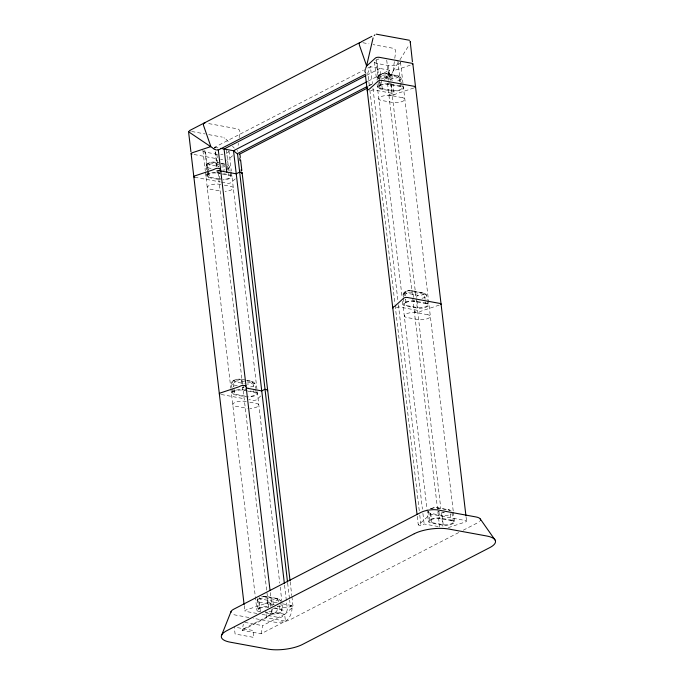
<?xml version="1.0" encoding="UTF-8"?>
<svg xmlns="http://www.w3.org/2000/svg" width="684" height="684" viewBox="0 0 684 684"><rect width="100%" height="100%" fill="white"/><g stroke="black" fill="none" stroke-linecap="round" stroke-linejoin="round"><path stroke-width="0.51" stroke-dasharray="3.42 2.56" d="M220.171 163.194C215.52 160.945 203.148 161.33 206.397 169.692M245.667 380.27C240.426 377.953 227.857 378.568 232.021 387.802M257.218 599.389L258.124 610.008M377.619 76.967L377.816 79.968M403.124 294.052L403.312 297.053M428.603 511.23L429.663 521.319M238.1 145.461L238.391 143.255M239.135 137.732L239.87 132.217A2.471 1.727 62.7 0 0 237.716 128.908L207.072 123.291M394.343 61.594L393.309 69.323A12.363 8.627 62.7 0 0 393.197 70.888A12.363 4.207 -6.7 0 1 394.6 70.375L410.674 65.048M394.788 58.285L395.668 51.659A2.471 1.727 62.7 0 0 393.514 48.35L373.079 44.605M282.518 603.827L291.957 605.554A12.355 7.789 -79.6 0 1 285.45 621.166L261.057 633.786L242.17 630.323L243.333 624.21M261.057 633.786L262.605 625.638L284.629 614.241A4.942 3.112 -79.6 0 0 287.237 607.999L284.501 584.7M377.654 76.847C378.953 73.479 383.467 73.197 386.554 73.547L399.465 76.163L401.072 78.036L401.662 82.636M403.15 293.932C404.449 290.555 408.964 290.272 412.059 290.632L424.969 293.248L426.577 295.12L427.167 299.72M369.326 85.662L367.838 72.966L370.437 66.716L389.324 70.178L390.513 80.285M392.146 73.162L393.189 70.914M257.304 599.184L257.663 598.577M393.197 70.888L398.31 62.449M399.952 59.807L409.383 44.571M390.846 75.565L391.402 74.778A4.873 3.574 -51 0 0 391.795 74L383.125 78.48M232.56 155.747L228.524 159.423A2.471 0.838 -6.7 0 1 226.566 160.133M235.27 178.84L231.235 182.517A2.471 0.838 -6.7 0 1 227.404 183.235L221.274 182.115M260.775 395.925L256.739 399.601A2.471 0.838 -6.7 0 1 252.9 400.32L248.814 399.567M430.493 508.793L433.605 507.75L437.042 507.639L449.234 509.871L451.628 511.307M215.426 147.915L214.639 147.274L363.358 70.375M367.787 68.092L370.437 66.716L372.472 84.038M366.658 75.283L379.885 68.451L381.116 78.942M368.077 81.165L389.324 70.178L386.716 76.428L387.127 79.891M368.967 85.603L371.771 84.158M382.048 78.84L387.033 76.488M368.377 86.107L371.848 84.312M384.22 79.37L389.7 76.54M242.487 384.271L217.751 170.162M267.948 607.931A4.942 3.112 -79.6 0 0 268.359 604.536L242.854 387.452L243.641 387.041M277.276 602.861L273.078 602.091L268.359 604.536L272.557 605.306M448.319 527.629L465.462 521.943A2.471 0.838 -6.7 0 0 465.676 520.567L432.989 514.573A2.471 0.838 -6.7 0 0 429.159 515.283L421.087 522.636A12.363 4.207 -6.7 0 1 419.224 523.876L418.805 524.098A2.471 0.838 -6.7 0 0 419.121 525.252L421.011 525.603L424.157 523.978L438.316 526.569M243.718 628.784L275.19 612.513A4.942 3.121 -79.6 0 0 277.798 606.263M242.17 630.323L266.563 617.703A12.355 7.789 -79.6 0 0 272.608 608.794M291.957 605.554L287.237 607.999L276.618 606.05M458.75 532.545L290.384 619.601A12.363 4.207 -6.7 0 1 273.07 621.936L253.14 618.276M463.248 530.211L477.654 522.764A12.363 4.207 -6.7 0 0 479.552 521.49M413.743 88.022L397.318 93.469A12.363 4.207 -6.7 0 0 394.659 94.563L392.069 95.307L388.888 94.905L392.035 93.272L373.156 89.809L369.3 91.305M439.248 305.098L422.815 310.553A12.363 4.207 -6.7 0 0 420.156 311.647L419.737 311.861A2.471 0.838 -6.7 0 1 416.274 312.332L414.393 311.981L417.539 310.356L398.652 306.894L395.036 308.433M261.63 596.525L265.503 596.337L277.695 598.56L279.525 599.415L280.594 601.099A6.182 2.103 -6.7 0 0 278.439 600.099A2.471 1.556 -79.6 0 0 276.601 598.603L265.272 596.525A3.711 1.265 -6.7 0 0 260.672 596.97M390.778 95.247L394.24 94.777L393.018 84.389M362.871 42.733L368.992 43.853M378.953 58.986A7.421 2.522 -6.7 0 0 377.089 63.475L388.418 65.553A7.421 2.522 -6.7 0 0 396.224 65.1A7.421 2.522 -6.7 0 0 400.516 62.381M379.398 79.797L378.996 76.334A2.471 1.727 62.7 0 1 380.612 74.368A3.711 1.265 -6.7 0 1 385.802 73.667L397.13 75.744A2.471 1.556 -79.6 0 1 398.977 77.241A6.182 2.103 -6.7 0 1 400.927 79.276A6.182 2.103 -6.7 0 1 395.711 81.31M380.612 74.368A3.711 1.265 -6.7 0 0 381.082 76.112L392.411 78.19A3.711 1.265 -6.7 0 0 397.601 77.489A3.711 1.265 -6.7 0 0 397.13 75.744M379.133 85.397A7.421 2.522 -6.7 0 1 389.521 83.995L400.85 86.073A7.421 2.522 -6.7 0 1 401.79 89.553A7.421 2.522 -6.7 0 1 391.41 90.955L380.073 88.877A7.421 2.522 -6.7 0 1 379.133 85.397L378.765 82.217M380.082 85.568A6.182 2.103 -6.7 0 1 388.734 84.397L400.063 86.475A6.182 2.103 -6.7 0 1 400.85 89.382A6.182 2.103 -6.7 0 1 392.197 90.544L380.868 88.467A6.182 2.103 -6.7 0 1 380.082 85.568L379.671 82.106M191.674 131.49L205.123 133.953M208.697 134.611L221.975 137.048A1.77 0.445 22.6 0 1 222.283 137.116M214.639 147.274L218.136 147.915M202.909 150.454A7.421 2.522 -6.7 0 0 205.559 152.164L216.888 154.242A7.421 2.522 -6.7 0 0 217.418 154.327M194.042 154.516L216.52 158.645M220.607 159.389L222.642 159.765M221.197 163.382L225.318 164.134M208.064 170.222L207.457 165.024A2.471 1.727 62.7 0 1 209.073 163.066A3.711 1.265 -6.7 0 1 214.263 162.364L217.803 163.014M221.351 163.664L224.891 164.314M218.94 164.374L216.11 163.861A6.182 2.103 -6.7 0 0 207.457 165.024A6.182 2.103 -6.7 0 0 208.244 167.922L208.517 170.239M221.778 164.895L224.608 165.417M209.073 163.066A3.711 1.265 -6.7 0 0 209.543 164.801L218.752 166.494M211.074 168.444L208.244 167.922A2.471 1.556 -79.6 0 1 209.543 164.801M217.358 170.367L219.718 170.803M207.414 172.505L207.594 174.087A7.421 2.522 -6.7 0 1 217.982 172.684L229.311 174.771A7.421 2.522 -6.7 0 1 231.209 177.643A7.421 2.522 -6.7 0 1 223.001 179.849M208.338 172.53L208.543 174.266A6.182 2.103 -6.7 0 1 217.196 173.095L220.026 173.616M222.155 174.001L228.524 175.172A6.182 2.103 -6.7 0 1 230.106 177.566A6.182 2.103 -6.7 0 1 223.266 179.413M208.543 174.266A6.182 2.103 -6.7 0 0 209.33 177.165L220.658 179.242M207.594 174.087A7.421 2.522 -6.7 0 0 208.543 177.566L219.872 179.653A7.421 2.522 -6.7 0 0 220.77 179.772M194.718 177.242L220.248 181.927M220.752 184.492L219.342 184.235A7.421 2.522 -6.7 0 0 208.953 185.638A7.421 2.522 -6.7 0 0 209.894 189.117L221.223 191.195M224.292 185.142L230.67 186.313A7.421 2.522 -6.7 0 1 232.722 189.058A7.421 2.522 -6.7 0 1 225.096 191.366M404.766 295.719L404.492 293.41A2.471 1.727 62.7 0 1 406.108 291.452A3.711 1.265 -6.7 0 1 411.306 290.751L422.635 292.829A2.471 1.556 -79.6 0 1 424.482 294.325A6.182 2.103 -6.7 0 1 426.423 296.36A6.182 2.103 -6.7 0 1 421.207 298.395M406.108 291.452A3.711 1.265 -6.7 0 0 406.587 293.188L417.915 295.266A3.711 1.265 -6.7 0 0 423.105 294.565A3.711 1.265 -6.7 0 0 422.635 292.829M405.578 302.653A6.182 2.103 -6.7 0 1 414.23 301.482L425.559 303.559A6.182 2.103 -6.7 0 1 426.346 306.458A6.182 2.103 -6.7 0 1 417.693 307.629L406.364 305.551A6.182 2.103 -6.7 0 1 405.578 302.653L405.176 299.19M246.702 380.458C251.447 379.971 257.133 382.672 255.628 388.409M233.501 386.725L232.962 382.108A2.471 1.727 62.7 0 1 234.578 380.142A3.711 1.265 -6.7 0 1 239.768 379.44L244.017 380.227M246.847 380.74L251.096 381.518A2.471 1.556 -79.6 0 1 252.943 383.014A6.182 2.103 -6.7 0 1 254.568 385.374A6.182 2.103 -6.7 0 1 247.89 387.247M244.444 381.458L241.614 380.937A6.182 2.103 -6.7 0 0 232.962 382.108A6.182 2.103 -6.7 0 0 233.74 385.007L233.945 386.742M247.275 381.98L252.943 383.014L253.55 388.213M234.578 380.142A3.711 1.265 -6.7 0 0 235.048 381.886L244.248 383.57M237.288 385.656L233.74 385.007A2.471 1.556 -79.6 0 1 235.048 381.886M242.948 386.699L243.658 386.828M242.854 387.452L244.034 387.666M245.607 390.162L243.487 389.769A7.421 2.522 -6.7 0 0 233.099 391.171A7.421 2.522 -6.7 0 0 234.039 394.651L245.368 396.729A7.421 2.522 -6.7 0 0 255.756 395.326A7.421 2.522 -6.7 0 0 254.816 391.846L247.736 390.547M233.843 389.615L234.039 391.342A6.182 2.103 -6.7 0 1 242.7 390.179L245.53 390.701M247.651 391.086L254.029 392.257A6.182 2.103 -6.7 0 1 255.611 394.651A6.182 2.103 -6.7 0 1 248.762 396.498M234.039 391.342A6.182 2.103 -6.7 0 0 234.826 394.249L246.154 396.327L246.086 395.745M221.24 394.506L244.735 398.815M246.257 401.576L244.838 401.32A7.421 2.522 -6.7 0 0 234.458 402.722A7.421 2.522 -6.7 0 0 235.399 406.202L246.727 408.28A7.421 2.522 -6.7 0 0 247.257 408.365M249.797 402.226L256.167 403.398A7.421 2.522 -6.7 0 1 258.065 406.27A7.421 2.522 -6.7 0 1 249.857 408.485M431.296 508.716A3.711 1.265 -6.7 0 1 436.802 507.836L448.131 509.913A2.471 1.556 -79.6 0 1 449.679 510.435M437.751 511.316L439.162 511.572M442.001 512.094L443.412 512.35A3.711 1.265 -6.7 0 0 444.583 512.453M431.082 519.729A6.182 2.103 -6.7 0 1 439.735 518.566L451.064 520.644A6.182 2.103 -6.7 0 1 451.85 523.542A6.182 2.103 -6.7 0 1 443.198 524.714L431.869 522.636A6.182 2.103 -6.7 0 1 431.082 519.729L430.065 511.076M259.51 597.611A3.711 1.265 -6.7 0 0 260.544 598.97L271.873 601.048A3.711 1.265 -6.7 0 0 277.071 600.347A3.711 1.265 -6.7 0 0 276.601 598.603M274.652 607.888L280.312 608.931A7.421 2.522 -6.7 0 1 281.261 612.411A7.421 2.522 -6.7 0 1 270.873 613.813L264.691 612.676M273.352 608.204L279.525 609.341A6.182 2.103 -6.7 0 1 280.312 612.24A6.182 2.103 -6.7 0 1 271.659 613.403L265.289 612.24M268.897 611.359L284.629 614.241L285.45 621.175L266.563 617.703L265.751 610.778M260.253 611.864L259.544 611.735A7.421 2.522 -6.7 0 1 258.603 608.256A7.421 2.522 -6.7 0 1 268.983 606.853M256.953 613.462L245.718 611.402A2.471 0.838 -6.7 0 1 245.932 610.025L263.075 604.34A12.363 4.207 -6.7 0 0 265.734 603.245L266.153 603.023A2.471 0.838 -6.7 0 1 269.616 602.561L271.505 602.903L270.137 591.258M262.058 614.403L278.405 617.395A2.471 0.838 -6.7 0 0 282.236 616.686L290.307 609.333A12.363 4.207 -6.7 0 1 292.171 608.093L292.59 607.879A2.471 0.838 -6.7 0 0 292.273 606.717L290.384 606.366L289.64 600.013M248.95 617.507L235.313 615.01A12.363 4.207 -6.7 0 1 231.85 613.753M244.769 622.363L262.605 625.638M237.425 627.63L253.157 630.52L253.969 637.445L235.091 633.982L234.279 627.048M227.481 164.647L229.422 166.426L230.123 171.333M225.942 139.091L229.362 142.785M232.509 146.214L234.27 148.129M466.06 516.839L466.556 521.08M400.491 62.116L453.261 511.358M453.355 512.154L454.501 521.943M401.782 83.67L402.269 87.791M427.286 300.746L427.765 304.876M452.175 512.675L453.27 521.96M397.866 60.671L400.354 81.841M400.473 82.892L400.85 86.073M399.516 81.858L398.977 77.241L387.648 75.163A6.182 2.103 -6.7 0 0 378.996 76.334A6.182 2.103 -6.7 0 0 379.782 79.233M399.926 85.32L400.063 86.475M425.089 299.524L424.482 294.325L413.153 292.248A6.182 2.103 -6.7 0 0 404.877 293.231A6.182 2.103 -6.7 0 0 404.483 296.121M425.363 301.832L425.559 303.559M450.252 513.718L451.064 520.644M391.795 74L392.556 80.49M391.376 83.619L392.197 90.544M416.881 300.703L417.693 307.629M443.198 524.714L442.112 515.471A2.471 1.556 -79.6 0 1 443.412 512.35M391.017 84.611L416.043 297.651M416.171 298.711L440.795 508.374M441.3 512.615L442.916 526.381M388.418 65.553L390.102 79.84M390.47 83.012L391.41 90.955M386.725 60.175L388.957 79.233M389.333 82.405L389.521 83.995M388.255 80.361L387.648 75.163A2.471 1.556 -79.6 0 0 385.802 73.667M388.529 82.67L388.734 84.397M413.76 297.437L413.153 292.248A2.471 1.556 -79.6 0 0 411.306 290.751M414.102 300.327L414.23 301.482M438.854 511.059L439.735 518.566M387.529 83.354L412.649 297.155M412.768 298.215L439.641 526.945M381.236 79.994L382.595 91.545M380.116 82.114L380.868 88.467M405.621 299.199L406.364 305.551M431.869 522.636L430.783 513.393A2.471 1.556 -79.6 0 1 431.151 511.299M377.089 63.475L378.962 79.353M379.081 80.404L380.073 88.877M376.149 59.995L378.389 79.045M377.936 80.994L378.654 87.15M403.432 298.079L404.159 304.235M374.473 62.022L376.585 80.019M377.081 84.252L402.183 297.899M402.585 301.328L426.961 508.879M427.055 509.683L428.458 521.593M372.985 88.364L397.908 300.541M398.404 304.773L422.413 509.152M422.909 513.385L424.157 523.978M369.873 90.279L395.01 304.286M395.138 305.346L419.266 510.777M419.762 515.009L421.011 525.603M417.249 516.3L418.249 524.773M290.161 581.785L291.777 595.55M291.906 596.61L293.145 607.195M287.648 583.076L289.512 598.953M228.952 150.813L231.312 170.923M231.44 171.983L279.73 583.11M280.201 587.086L282.971 610.641M230.243 172.359L230.73 176.489M255.748 389.444L256.235 393.574M280.765 602.399L281.731 610.65M226.327 149.36L228.815 170.53M227.849 169.401L227.439 165.938A6.182 2.103 -6.7 0 1 227.43 169.187M228.319 173.445L228.524 175.172M253.824 390.521L254.029 392.257M278.644 601.834L278.439 600.099L267.111 598.021A6.182 2.103 -6.7 0 0 258.458 599.193L259.544 608.427A6.182 2.103 -6.7 0 0 260.33 611.325L259.245 602.091A6.182 2.103 -6.7 0 1 258.458 599.193A2.471 1.727 62.7 0 1 258.458 598.568M279.055 605.297L279.525 609.341M219.573 170.008L219.709 171.162M220.522 178.088L220.59 178.661M245.274 388.82L245.411 389.974M270.847 606.477L270.573 604.169A2.471 1.556 -79.6 0 1 271.873 601.048M271.18 609.367L271.659 613.403M216.888 154.242L218.376 166.947M218.752 170.119L219.872 179.653M215.563 152.045L217.238 166.34M217.794 171.103L217.982 172.684M215.152 151.6L216.845 166.041M216.452 166.742L216.11 163.861A2.471 1.556 -79.6 0 0 214.263 162.364M216.854 170.205L217.196 173.095M241.948 383.827L241.614 380.937A2.471 1.556 -79.6 0 0 239.768 379.44M242.358 387.289L242.7 390.179M208.782 172.548L209.33 177.165M234.287 389.623L234.826 394.249M205.559 152.164L208.543 177.566M204.798 150.275L207.038 169.324M206.884 173.796L207.124 175.848M232.141 388.828L232.62 392.932M202.934 150.719L205.294 170.829M205.422 171.889L230.799 387.905M230.893 388.709L256.919 610.282M244.214 605.596L244.838 610.889M273.078 602.091A12.355 7.789 -79.6 0 1 273.181 604.613M428.877 511.307A6.182 2.103 -6.7 0 0 430.783 513.393L442.112 515.471A6.182 2.103 -6.7 0 0 451.397 513.923M430.621 508.716A2.471 1.727 62.7 0 1 431.613 508.528M448.131 509.913A3.711 1.265 -6.7 0 1 449.303 510.401M436.802 507.836A2.471 1.556 -79.6 0 1 438.512 508.725M259.544 608.427A6.182 2.103 -6.7 0 1 268.196 607.255L267.111 598.021A2.471 1.556 -79.6 0 0 265.272 596.525M274.275 604.271A6.182 2.103 -6.7 0 1 270.573 604.169L259.245 602.091A2.471 1.556 -79.6 0 1 260.544 598.97M405.261 295.881A2.471 1.556 -79.6 0 1 406.587 293.188M416.616 297.489A2.471 1.556 -79.6 0 1 417.915 295.266M379.765 78.566A2.471 1.556 -79.6 0 1 381.082 76.112M391.12 80.404A2.471 1.556 -79.6 0 1 392.411 78.19M225.053 169.854A6.182 2.103 -6.7 0 1 222.83 170.145M224.916 166.614A3.711 1.265 -6.7 0 1 221.548 166.964M251.096 381.518A3.711 1.265 -6.7 0 1 251.806 383.125A3.711 1.265 -6.7 0 1 247.044 384.049M237.399 151.352A12.363 8.627 62.7 0 1 237.442 150.454M214.468 147.205A7.421 2.522 -6.7 0 1 214.998 147.282M228.935 151.335A7.421 2.522 -6.7 0 1 225.754 153.472M223.027 154.148A7.421 2.522 -6.7 0 1 220.752 154.413M223.839 137.723A3.685 0.932 22.6 0 1 224.626 138.151M390.769 75.573A2.642 1.941 -51 0 1 388.555 76.899M402.209 97.615L390.88 95.538A7.421 2.522 -6.7 0 0 380.492 96.94A7.421 2.522 -6.7 0 0 381.433 100.42L392.761 102.497A7.421 2.522 -6.7 0 0 403.15 101.095A7.421 2.522 -6.7 0 0 402.209 97.615M426.346 303.157L415.017 301.08A7.421 2.522 -6.7 0 0 404.637 302.482A7.421 2.522 -6.7 0 0 405.578 305.962L416.907 308.039A7.421 2.522 -6.7 0 0 427.295 306.637A7.421 2.522 -6.7 0 0 426.346 303.157M427.705 314.7L416.376 312.622A7.421 2.522 -6.7 0 0 405.988 314.024A7.421 2.522 -6.7 0 0 406.937 317.504L418.266 319.582A7.421 2.522 -6.7 0 0 428.646 318.18A7.421 2.522 -6.7 0 0 427.705 314.7M451.85 520.233L440.522 518.156A7.421 2.522 -6.7 0 0 430.133 519.558A7.421 2.522 -6.7 0 0 431.082 523.038L442.411 525.115A7.421 2.522 -6.7 0 0 452.791 523.713A7.421 2.522 -6.7 0 0 451.85 520.233"/><path stroke-width="1.03" d="M241.803 173.582A2.471 0.838 -6.7 0 0 241.272 172.548C243.307 174.497 241.435 171.684 239.383 172.206L236.237 173.83L220.308 170.906M373.079 37.911L366.556 66.032A12.363 4.207 -6.7 0 0 367.376 65.382L375.439 58.029A2.471 0.838 -6.7 0 1 379.278 57.311L411.965 63.313A2.471 0.838 -6.7 0 1 412.272 64.476M221.479 635.581L230.97 611.718M365.726 68.272L366.547 66.057A12.363 8.627 62.7 0 0 366.077 64.33L359.365 44.999A2.471 1.727 62.7 0 1 360.827 42.357M189.853 130.43L360.006 42.451M361.22 41.818L371.805 36.346M365.966 73.932L218.016 150.206M365.718 75.77L224.078 149.009L226.797 172.103M367.188 81.627L233.526 150.737L220.59 148.368M367.094 86.569L237.211 153.729L233.526 150.737L284.382 583.64M239.793 154.054L367.701 87.903M219.718 169.145L220.504 168.743L218.615 168.392A2.471 0.838 -6.7 0 0 215.152 168.862L214.733 169.076A12.363 4.207 -6.7 0 1 212.074 170.171L194.931 175.856A2.471 0.838 -6.7 0 0 194.581 177.207M245.214 386.229L246.001 385.819L244.111 385.477A2.471 0.838 -6.7 0 0 240.657 385.947L240.238 386.161A12.363 4.207 -6.7 0 1 237.579 387.255L220.436 392.941A2.471 0.838 -6.7 0 0 219.829 394.223M189.288 131.054L189.972 131.174M237.528 153.789L287.528 582.016M246.394 388.102L261.741 390.915L264.888 389.29L266.777 389.632A2.471 0.838 -6.7 0 1 267.085 390.795M213.955 148.915L213.254 148.479A4.873 1.231 22.6 0 1 212.707 148.077M189.536 132.422L212.22 147.676M217.563 149.642L218.333 150.266L270.009 590.198M480.279 518.968L495.045 539.992M191.118 153.635L244.094 604.536M410.238 41.75L412.435 61.765M415.556 86.911L465.932 515.787M365.53 76.01L417.001 514.18M240.007 154.849L240.315 157.448M240.623 160.047L241.837 170.436M242.145 173.035L290.042 580.725M239.759 158.124L240.058 160.723M241.127 169.812L241.281 171.111M188.519 131.379L190.913 151.754M412.845 63.817L415.556 87.013M480.424 520.259A12.363 4.207 -6.7 0 0 476.081 516.967L438.324 510.033A12.363 4.207 -6.7 0 0 421.011 512.376L233.74 609.205A12.363 4.207 -6.7 0 0 230.936 612.59M393.035 307.988A2.471 0.838 -6.7 0 1 393.309 307.013L393.727 306.8A12.363 4.207 -6.7 0 0 395.583 305.551L403.654 298.207A2.471 0.838 -6.7 0 1 407.493 297.489L440.18 303.482A2.471 0.838 -6.7 0 1 440.735 304.5M367.53 90.904A2.471 0.838 -6.7 0 1 367.804 89.929L368.223 89.715A12.363 4.207 -6.7 0 0 370.087 88.475L378.149 81.122A2.471 0.838 -6.7 0 1 381.988 80.404L414.675 86.406A2.471 0.838 -6.7 0 1 414.889 87.612M191.896 154.122A2.471 0.838 -6.7 0 1 192.221 152.763L209.364 147.077A12.363 4.207 -6.7 0 0 210.766 146.564A12.363 8.627 62.7 0 0 210.279 144.888L203.567 125.557A2.471 1.727 62.7 0 1 205.029 122.915M216.495 149.976A2.642 0.667 22.6 0 1 214.024 148.924M239.545 154.139A2.642 0.667 22.6 0 1 239.178 154.139M410.203 41.356A3.685 2.702 -51 0 1 410.22 42.186M409.519 40.305A1.77 1.3 -51 0 0 409.246 40.219L376.559 34.217A1.77 1.3 -51 0 0 376.26 34.2M374.199 35.577A3.685 2.702 -51 0 1 374.858 34.875M365.359 69.144A4.873 3.574 -51 0 0 365.094 69.948L364.957 70.811A2.642 1.941 -51 0 0 365.555 72.53M414.282 533.734L227.011 630.571A24.727 8.413 -6.7 0 0 230.157 642.165L267.914 649.099A24.727 8.413 -6.7 0 0 302.533 644.422L489.812 547.593A24.727 8.413 -6.7 0 0 486.666 535.991L448.901 529.065A24.727 8.413 -6.7 0 0 414.282 533.734"/></g></svg>
